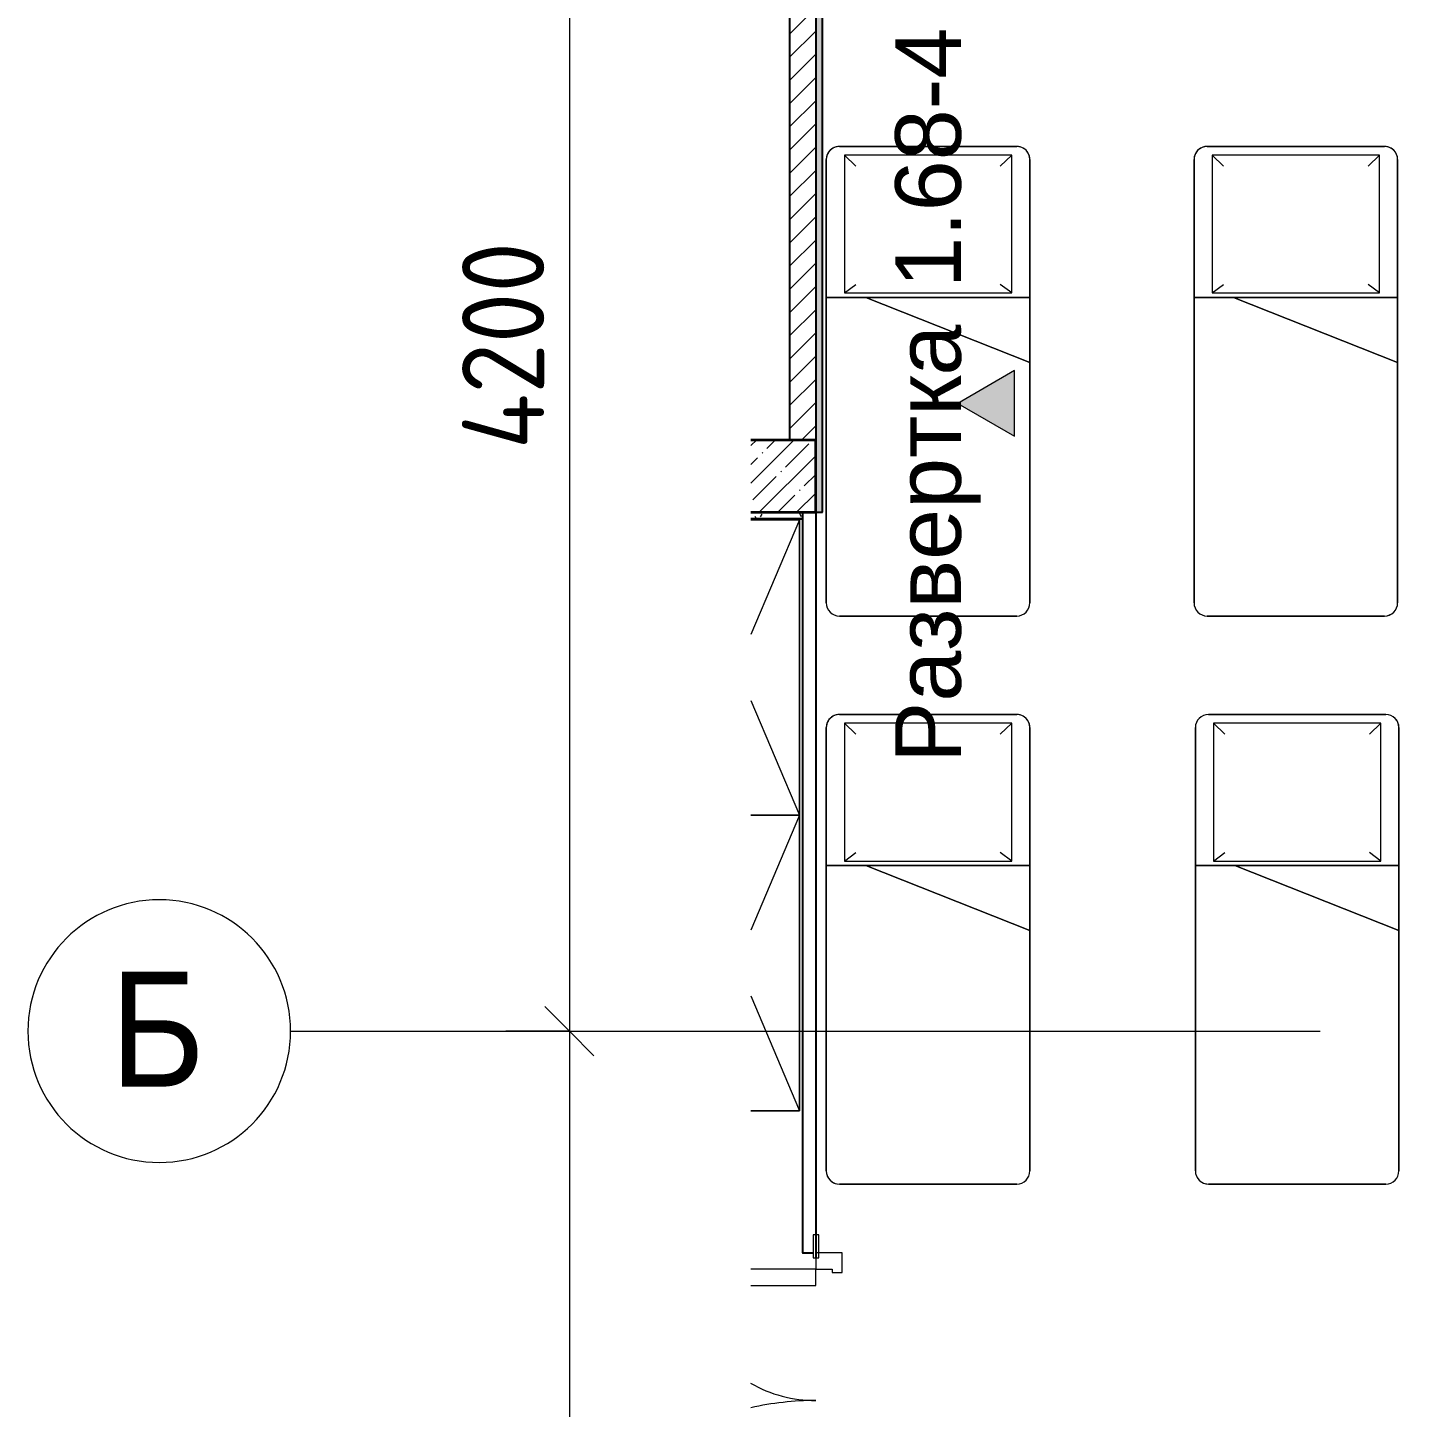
# Model space of a CAD drawing. Header units: millimetres. Extents: x 855 to 55508, y -2517 to 10900.
# Drawn here: x 10007 to 14264, y 2455 to 6655 of the extents above; entities that cross this region are included whole.
import ezdxf

# ---------------------------------------------------------------- set-up
doc = ezdxf.new("R2010")
doc.units = ezdxf.units.MM
doc.linetypes.add('Осевая', pattern=[3175, 635, -476.25, 1587.5, -476.25])
for name, color, linetype, lineweight in [('A-ANNO-DIMS', 7, 'Continuous', 9), ('A-ANNO-DIMS-100', 7, 'Continuous', 9), ('A-DOOR', 7, 'Continuous', 9), ('A-DOOR-1', 7, 'Continuous', 13), ('A-DOOR-FRAM', 7, 'Continuous', 13), ('A-WALL', 7, 'Continuous', 9), ('G-ANNO-SYMB', 7, 'Continuous', 9), ('I-WALL', 7, 'Continuous', 9), ('Оси', 7, 'Continuous', 9), ('Оси-1', 7, 'Continuous', 20), ('Оси-2', 7, 'Осевая', 9)]:
    doc.layers.add(name, color=color, linetype=linetype, lineweight=lineweight)
for name, color, linetype, lineweight, true_color in [('A-WALL-1', 7, 'Continuous', 25, 0x3c3c3c), ('A-WALL-3', 7, 'Continuous', 35, 0x3c3c3c), ('A-WALL-FNSH-1', 7, 'Continuous', 13, 0x3c3c3c), ('I-FURN-1', 7, 'Continuous', 9, 0xf0f0f0)]:
    doc.layers.add(name, color=color, linetype=linetype, lineweight=lineweight, true_color=true_color)
doc.styles.add('Arial', font='arial.ttf', dxfattribs={"width": 0.9, "height": 350})
doc.styles.add('Arial_1', font='arial.ttf', dxfattribs={"height": 200})
doc.styles.add('ISOCPEUR_1', font='isocpeur.ttf', dxfattribs={"width": 0.9, "height": 250})
doc.dimstyles.new('ISO-2_5_0_9К_БОЛЬШОЙ', dxfattribs={"dimscale": 304.8, "dimtxt": 248.995294, "dimasz": 0.492126, "dimexe": 0.393701, "dimexo": 0.984252, "dimgap": 0, "dimtad": 1, "dimdec": 0, "dimrnd": 10, "dimzin": 0, "dimdsep": 46, "dimtxsty": 'ISOCPEUR_1', "dimblk1": 'OBLIQUE', "dimblk2": 'OBLIQUE', "dimsah": 1, "dimcen": 0.09, "dimdle": 0.393701, "dimazin": 0, "dimtfac": 1, "dimtdec": 4, "dimtix": 1, "dimtmove": 0, "dimatfit": 3, "dimfxl": 1, "dimtvp": 1, "dimtolj": 1, "dimtzin": 0, "dimarcsym": 2})
pattern_1 = [(0, (-89204.228, 0), (121.92, 30.48), [10.058, -81.382, 10.058, -81.382, -487.68]), (0, (-89204.228, 0), (121.92, 30.48), [-182.88, 10.058, -172.822, 10.058, -81.382, -213.36]), (0, (-89204.228, 0), (121.92, 30.48), [-457.2, 10.058, -50.902, 10.058, -142.342]), (120, (-89158.508, 15.24), (-87.356454, 90.345817), [10.058, -81.382, 10.058, -81.382, -487.68]), (120, (-89158.508, 15.24), (-87.356454, 90.345817), [-182.88, 10.058, -172.822, 10.058, -81.382, -213.36]), (120, (-89158.508, 15.24), (-87.356454, 90.345817), [-457.2, 10.058, -50.902, 10.058, -142.342]), (240, (-89143.268, 76.2), (-34.563546, -120.825817), [10.058, -81.382, 10.058, -81.382, -487.68]), (240, (-89143.268, 76.2), (-34.563546, -120.825817), [-182.88, 10.058, -172.822, 10.058, -81.382, -213.36]), (240, (-89143.268, 76.2), (-34.563546, -120.825817), [-457.2, 10.058, -50.902, 10.058, -142.342])]

# ---------------------------------------------------------------- blocks, each defined once
blk = doc.blocks.new('Bed - Small Sizes - 1_119-25446116-План разверток пом_ 1_68_ Этаж 1')
at = {"layer": 'I-FURN-1'}
for p, q in [((247.3, 0), (-292.7, 0)), ((-292.7, 0), (247.3, 0)), ((247.3, 0), (-292.7, 0)), ((-292.7, 0), (247.3, 0)), ((-332.7, -40), (-332.7, -460)), ((-332.7, -460), (-332.7, -40)), ((-332.7, -40), (-332.7, -460)), ((-332.7, -460), (-332.7, -40)), ((-277.5, -26.2), (-242.7, -60)), ((232.5, -26.2), (-277.5, -26.2)), ((-277.5, -26.2), (-277.5, -446.2)), ((232.5, -26.2), (-277.5, -26.2)), ((-277.5, -26.2), (-277.5, -446.2)), ((232.5, -26.2), (197.3, -60)), ((232.5, -446.2), (232.5, -26.2)), ((232.5, -446.2), (232.5, -26.2)), ((287.3, -460), (287.3, -40)), ((287.3, -40), (287.3, -460)), ((287.3, -657.7), (287.3, -40)), ((287.3, -40), (287.3, -657.7)), ((-277.5, -446.2), (-242.7, -420)), ((232.5, -446.2), (197.3, -420)), ((-332.7, -460), (-212.7, -460)), ((-212.7, -460), (-332.7, -460)), ((-332.7, -460), (-332.7, -1390)), ((-332.7, -1390), (-332.7, -460)), ((-332.7, -460), (-212.7, -460)), ((-277.5, -446.2), (232.5, -446.2)), ((-277.5, -446.2), (232.5, -446.2)), ((-212.7, -460), (287.3, -460)), ((287.3, -460), (-212.7, -460)), ((287.3, -460), (-212.7, -460)), ((-212.7, -460), (287.3, -657.7)), ((287.3, -657.7), (-212.7, -460)), ((-212.7, -460), (287.3, -460)), ((-212.7, -460), (287.3, -657.7)), ((-212.7, -460), (287.3, -460)), ((287.3, -657.7), (287.3, -460)), ((287.3, -460), (287.3, -657.7)), ((287.3, -1390), (287.3, -657.7)), ((287.3, -657.7), (287.3, -1390)), ((-292.7, -1430), (247.3, -1430)), ((247.3, -1430), (-292.7, -1430))]:
    blk.add_line(p, q, dxfattribs=at)
for centre, start, end in [((-292.7, -40), 90, 180), ((-292.7, -40), 90, 120), ((247.3, -40), 360, 90), ((247.3, -40), 75, 90), ((-292.7, -40), 150, 180), ((-292.7, -40), 150, 180), ((-292.7, -40), 165, 180), ((-292.7, -40), 90, 165), ((-292.7, -40), 120, 150), ((-292.7, -40), 120, 150), ((-292.7, -40), 90, 120), ((247.3, -40), 0, 90), ((247.3, -40), 75, 90), ((247.3, -40), 60, 75), ((247.3, -40), 45, 75), ((247.3, -40), 45, 60), ((247.3, -40), 30, 45), ((247.3, -40), 0, 45), ((247.3, -40), 15, 30), ((247.3, -40), 0, 15), ((-292.7, -1390), 180, 270), ((-292.7, -1390), 180, 270), ((247.3, -1390), 270, 0), ((247.3, -1390), 330, 345), ((247.3, -1390), 345, 0), ((247.3, -1390), 270, 315), ((247.3, -1390), 315, 330)]:
    blk.add_arc(centre, 40, start, end, dxfattribs=at)
blk = doc.blocks.new('Bed - Small Sizes - 1_119-V1-План разверток пом_ 1_68_ Этаж 1')
at = {"layer": 'I-FURN-1'}
for p, q in [((247.3, 0), (-292.7, 0)), ((-292.7, 0), (247.3, 0)), ((247.3, 0), (-292.7, 0)), ((-292.7, 0), (247.3, 0)), ((-332.7, -40), (-332.7, -460)), ((-332.7, -460), (-332.7, -40)), ((-332.7, -40), (-332.7, -460)), ((-332.7, -460), (-332.7, -40)), ((-277.5, -26.2), (-242.7, -60)), ((232.5, -26.2), (-277.5, -26.2)), ((-277.5, -26.2), (-277.5, -446.2)), ((232.5, -26.2), (-277.5, -26.2)), ((-277.5, -26.2), (-277.5, -446.2)), ((232.5, -26.2), (197.3, -60)), ((232.5, -446.2), (232.5, -26.2)), ((232.5, -446.2), (232.5, -26.2)), ((287.3, -460), (287.3, -40)), ((287.3, -40), (287.3, -460)), ((287.3, -657.7), (287.3, -40)), ((287.3, -40), (287.3, -657.7)), ((-277.5, -446.2), (-242.7, -420)), ((232.5, -446.2), (197.3, -420)), ((-332.7, -460), (-212.7, -460)), ((-212.7, -460), (-332.7, -460)), ((-332.7, -460), (-332.7, -1390)), ((-332.7, -1390), (-332.7, -460)), ((-332.7, -460), (-212.7, -460)), ((-277.5, -446.2), (232.5, -446.2)), ((-277.5, -446.2), (232.5, -446.2)), ((-212.7, -460), (287.3, -460)), ((287.3, -460), (-212.7, -460)), ((287.3, -460), (-212.7, -460)), ((-212.7, -460), (287.3, -657.7)), ((287.3, -657.7), (-212.7, -460)), ((-212.7, -460), (287.3, -460)), ((-212.7, -460), (287.3, -657.7)), ((-212.7, -460), (287.3, -460)), ((287.3, -657.7), (287.3, -460)), ((287.3, -460), (287.3, -657.7)), ((287.3, -1390), (287.3, -657.7)), ((287.3, -657.7), (287.3, -1390)), ((-292.7, -1430), (247.3, -1430)), ((247.3, -1430), (-292.7, -1430))]:
    blk.add_line(p, q, dxfattribs=at)
for centre, start, end in [((-292.7, -40), 90, 180), ((-292.7, -40), 90, 105), ((247.3, -40), 360, 90), ((247.3, -40), 75, 90), ((-292.7, -40), 90, 180), ((-292.7, -40), 165, 180), ((-292.7, -40), 165, 180), ((-292.7, -40), 135, 165), ((-292.7, -40), 135, 165), ((-292.7, -40), 105, 135), ((-292.7, -40), 120, 135), ((-292.7, -40), 105, 120), ((-292.7, -40), 90, 105), ((247.3, -40), 0, 90), ((247.3, -40), 0, 90), ((247.3, -40), 60, 75), ((247.3, -40), 0, 60), ((-292.7, -1390), 180, 270), ((-292.7, -1390), 180, 270), ((247.3, -1390), 270, 0), ((247.3, -1390), 270, 0)]:
    blk.add_arc(centre, 40, start, end, dxfattribs=at)
blk = doc.blocks.new('Bed - Small Sizes - 1_119-V2-План разверток пом_ 1_68_ Этаж 1')
at = {"layer": 'I-FURN-1'}
for p, q in [((247.3, 0), (-292.7, 0)), ((-292.7, 0), (247.3, 0)), ((247.3, 0), (-292.7, 0)), ((-292.7, 0), (247.3, 0)), ((-332.7, -40), (-332.7, -460)), ((-332.7, -460), (-332.7, -40)), ((-332.7, -40), (-332.7, -460)), ((-332.7, -460), (-332.7, -40)), ((-277.5, -26.2), (-242.7, -60)), ((232.5, -26.2), (-277.5, -26.2)), ((-277.5, -26.2), (-277.5, -446.2)), ((232.5, -26.2), (-277.5, -26.2)), ((-277.5, -26.2), (-277.5, -446.2)), ((232.5, -26.2), (197.3, -60)), ((232.5, -446.2), (232.5, -26.2)), ((232.5, -446.2), (232.5, -26.2)), ((287.3, -460), (287.3, -40)), ((287.3, -40), (287.3, -460)), ((287.3, -657.7), (287.3, -40)), ((287.3, -40), (287.3, -657.7)), ((-277.5, -446.2), (-242.7, -420)), ((232.5, -446.2), (197.3, -420)), ((-332.7, -460), (-212.7, -460)), ((-212.7, -460), (-332.7, -460)), ((-332.7, -460), (-332.7, -1390)), ((-332.7, -1390), (-332.7, -460)), ((-332.7, -460), (-212.7, -460)), ((-277.5, -446.2), (232.5, -446.2)), ((-277.5, -446.2), (232.5, -446.2)), ((-212.7, -460), (287.3, -460)), ((287.3, -460), (-212.7, -460)), ((287.3, -460), (-212.7, -460)), ((-212.7, -460), (287.3, -657.7)), ((287.3, -657.7), (-212.7, -460)), ((-212.7, -460), (287.3, -460)), ((-212.7, -460), (287.3, -657.7)), ((-212.7, -460), (287.3, -460)), ((287.3, -657.7), (287.3, -460)), ((287.3, -460), (287.3, -657.7)), ((287.3, -1390), (287.3, -657.7)), ((287.3, -657.7), (287.3, -1390)), ((-292.7, -1430), (247.3, -1430)), ((247.3, -1430), (-292.7, -1430))]:
    blk.add_line(p, q, dxfattribs=at)
for centre, start, end in [((-292.7, -40), 90, 180), ((-292.7, -40), 90, 180), ((247.3, -40), 360, 90), ((247.3, -40), 0, 90), ((-292.7, -40), 90, 180), ((-292.7, -40), 120, 180), ((-292.7, -40), 105, 120), ((-292.7, -40), 90, 105), ((247.3, -40), 60, 90), ((247.3, -40), 0, 90), ((247.3, -40), 45, 60), ((247.3, -40), 30, 45), ((247.3, -40), 0, 30), ((-292.7, -1390), 180, 270), ((-292.7, -1390), 180, 195), ((-292.7, -1390), 195, 270), ((247.3, -1390), 270, 0), ((247.3, -1390), 270, 0)]:
    blk.add_arc(centre, 40, start, end, dxfattribs=at)
blk = doc.blocks.new('Bed - Small Sizes - 1_119-V3-План разверток пом_ 1_68_ Этаж 1')
at = {"layer": 'I-FURN-1'}
for p, q in [((247.3, 0), (-292.7, 0)), ((-292.7, 0), (247.3, 0)), ((247.3, 0), (-292.7, 0)), ((-292.7, 0), (247.3, 0)), ((-332.7, -40), (-332.7, -460)), ((-332.7, -460), (-332.7, -40)), ((-332.7, -40), (-332.7, -460)), ((-332.7, -460), (-332.7, -40)), ((-277.5, -26.2), (-242.7, -60)), ((232.5, -26.2), (-277.5, -26.2)), ((-277.5, -26.2), (-277.5, -446.2)), ((232.5, -26.2), (-277.5, -26.2)), ((-277.5, -26.2), (-277.5, -446.2)), ((232.5, -26.2), (197.3, -60)), ((232.5, -446.2), (232.5, -26.2)), ((232.5, -446.2), (232.5, -26.2)), ((287.3, -460), (287.3, -40)), ((287.3, -40), (287.3, -460)), ((287.3, -657.7), (287.3, -40)), ((287.3, -40), (287.3, -657.7)), ((-277.5, -446.2), (-242.7, -420)), ((232.5, -446.2), (197.3, -420)), ((-332.7, -460), (-212.7, -460)), ((-212.7, -460), (-332.7, -460)), ((-332.7, -460), (-332.7, -1390)), ((-332.7, -1390), (-332.7, -460)), ((-332.7, -460), (-212.7, -460)), ((-277.5, -446.2), (232.5, -446.2)), ((-277.5, -446.2), (232.5, -446.2)), ((-212.7, -460), (287.3, -460)), ((287.3, -460), (-212.7, -460)), ((287.3, -460), (-212.7, -460)), ((-212.7, -460), (287.3, -657.7)), ((287.3, -657.7), (-212.7, -460)), ((-212.7, -460), (287.3, -460)), ((-212.7, -460), (287.3, -657.7)), ((-212.7, -460), (287.3, -460)), ((287.3, -657.7), (287.3, -460)), ((287.3, -460), (287.3, -657.7)), ((287.3, -1390), (287.3, -657.7)), ((287.3, -657.7), (287.3, -1390)), ((-292.7, -1430), (247.3, -1430)), ((247.3, -1430), (-292.7, -1430))]:
    blk.add_line(p, q, dxfattribs=at)
for centre, start, end in [((-292.7, -40), 90, 180), ((-292.7, -40), 90, 180), ((247.3, -40), 360, 90), ((247.3, -40), 0, 90), ((-292.7, -40), 90, 180), ((-292.7, -40), 90, 180), ((247.3, -40), 45, 90), ((247.3, -40), 0, 90), ((247.3, -40), 0, 45), ((-292.7, -1390), 180, 270), ((-292.7, -1390), 180, 195), ((-292.7, -1390), 195, 210), ((247.3, -1390), 270, 0), ((247.3, -1390), 270, 0), ((-292.7, -1390), 210, 240), ((-292.7, -1390), 240, 270)]:
    blk.add_arc(centre, 40, start, end, dxfattribs=at)
blk = doc.blocks.new('Шкаф параметрический - 1_268-25587356-План разверток пом_ 1_68_ Этаж 1')
at = {"layer": 'I-FURN-1'}
for p, q in [((0, 380), (349.6, 232.4)), ((900, 380), (0, 380)), ((0, 380), (0, 232.4)), ((0, 232.4), (0, 380)), ((0, 380), (900, 380)), ((550.4, 232.4), (900, 380)), ((900, 232.4), (900, 380)), ((900, 380), (900, 232.4))]:
    blk.add_line(p, q, dxfattribs=at)
blk = doc.blocks.new('110_Дверь_СКБ_2Ст - Д-5_п__в составе перегородки _не входит в спец__-32680960-План разверток пом_ 1_68_ Этаж 1')
at = {"layer": 'A-DOOR'}
for centre, radius, start, end in [((-637.5, 0.5), 900, 0, 12.7154), ((662.5, 0.5), 400, 150.2549, 180)]:
    blk.add_arc(centre, radius, start, end, dxfattribs=at)
at = {"layer": 'A-DOOR-1'}
for p, q in [((-637.5, 198.1), (-637.5, 0.5)), ((-587.5, 0.5), (-587.5, 198.1)), ((612.5, 198.1), (612.5, 0.5)), ((662.5, 0.5), (662.5, 198.1)), ((-637.5, 0.5), (-587.5, 0.5)), ((612.5, 0.5), (662.5, 0.5))]:
    blk.add_line(p, q, dxfattribs=at)
at = {"layer": 'A-DOOR-FRAM'}
for p, q in [((-672.5, 8.5), (-742.5, 8.5)), ((-742.5, 8.5), (-742.5, 0.5)), ((-742.5, 0.5), (-672.5, 0.5)), ((-637.5, 0.5), (-687.5, 0.5)), ((-687.5, 0.5), (-687.5, -79.5)), ((-672.5, 0.5), (-687.5, 0.5)), ((-687.5, 0.5), (-687.5, -0.5)), ((-672.5, 0.5), (-672.5, 8.5)), ((-672.5, -0.5), (-672.5, 0.5)), ((-637.5, -49.5), (-637.5, 0.5)), ((662.5, 0.5), (662.5, -49.5)), ((712.5, 0.5), (662.5, 0.5)), ((767.5, 8.5), (697.5, 8.5)), ((697.5, 8.5), (697.5, 0.5)), ((712.5, 0.5), (697.5, 0.5)), ((697.5, 0.5), (697.5, -0.5)), ((697.5, 0.5), (767.5, 0.5)), ((712.5, -79.5), (712.5, 0.5)), ((712.5, -0.5), (712.5, 0.5)), ((767.5, 0.5), (767.5, 8.5)), ((-672.5, -0.5), (-742.5, -0.5)), ((-742.5, -0.5), (-742.5, -8.5)), ((-742.5, -8.5), (-672.5, -8.5)), ((-687.5, -0.5), (-672.5, -0.5)), ((-672.5, -8.5), (-672.5, -0.5)), ((697.5, -0.5), (712.5, -0.5)), ((767.5, -0.5), (697.5, -0.5)), ((697.5, -0.5), (697.5, -8.5)), ((697.5, -8.5), (767.5, -8.5)), ((767.5, -8.5), (767.5, -0.5)), ((-687.5, -79.5), (-627.5, -79.5)), ((-627.5, -49.5), (-637.5, -49.5)), ((-627.5, -79.5), (-627.5, -49.5)), ((662.5, -49.5), (652.5, -49.5)), ((652.5, -49.5), (652.5, -79.5)), ((652.5, -79.5), (712.5, -79.5))]:
    blk.add_line(p, q, dxfattribs=at)
blk = doc.blocks.new('Ось сетки - D8-29747960-План разверток пом_ 1_68_ Этаж 1')
at = {"layer": 'Оси-1'}
for start, end in [(360, 180), (180, 360)]:
    blk.add_arc((0, 0), 4, start, end, dxfattribs=at)
blk = doc.blocks.new('DIMBLOCK3-План разверток пом_ 1_68_ Этаж 1')
at = {"layer": 'A-ANNO-DIMS-100', "lineweight": 20}
for p, q in [((11655.3, 7800), (11580.3, 7875)), ((11655.3, 7800), (11730.3, 7725)), ((11655.3, 3600), (11580.3, 3675)), ((11655.3, 3600), (11730.3, 3525))]:
    blk.add_line(p, q, dxfattribs=at)
at = {"layer": 'A-ANNO-DIMS-100'}
for p, q in [((11461.4, 7800), (11775.3, 7800)), ((11655.3, 7800), (11461.4, 7800)), ((11655.3, 7800), (11655.3, 3600)), ((11461.4, 3600), (11775.3, 3600)), ((11655.3, 3600), (11461.4, 3600))]:
    blk.add_line(p, q, dxfattribs=at)
at = {"layer": 'A-ANNO-DIMS-100', "color": 0, "insert": (11328.7, 5372), "char_height": 250, "width": 787.208, "attachment_point": 1, "rotation": 90, "line_spacing_factor": 1.149209, "style": 'ISOCPEUR_1'}
blk.add_mtext('4200', dxfattribs=at)
blk = doc.blocks.new('_Oblique')
at = {"color": 0, "linetype": 'ByBlock', "lineweight": -2}
blk.add_line((-0.5, -0.5), (0.5, 0.5), dxfattribs=at)
blk = doc.blocks.new('DIMBLOCK4-План разверток пом_ 1_68_ Этаж 1')
at = {"layer": 'A-ANNO-DIMS-100', "lineweight": 20}
for p, q in [((11655.3, 3600), (11580.3, 3675)), ((11655.3, 3600), (11730.3, 3525)), ((11655.3, 0), (11580.3, 75)), ((11655.3, 0), (11730.3, -75))]:
    blk.add_line(p, q, dxfattribs=at)
at = {"layer": 'A-ANNO-DIMS-100'}
for p, q in [((11461.4, 3600), (11775.3, 3600)), ((11655.3, 3600), (11461.4, 3600)), ((11655.3, 3600), (11655.3, -120)), ((11461.4, 0), (11775.3, 0)), ((11655.3, 0), (11461.4, 0))]:
    blk.add_line(p, q, dxfattribs=at)
at = {"layer": 'A-ANNO-DIMS-100', "color": 0, "insert": (11328.7, 1484), "char_height": 250, "width": 758.478, "attachment_point": 1, "rotation": 90, "line_spacing_factor": 1.149209, "style": 'ISOCPEUR_1'}
blk.add_mtext('3600', dxfattribs=at)
blk = doc.blocks.new('Фасад - Марка фасада_Указатель-25386507-План разверток пом_ 1_68_ Этаж 1')
at = {"layer": 'G-ANNO-SYMB'}
blk.add_hatch(color=256, dxfattribs=at).paths.add_polyline_path([(-1, 0), (0, 1.732), (1, 0), (0, 0)])
for p, q in [((0, 1.732), (-1, 0)), ((1, 0), (0, 1.732)), ((-1, 0), (0, 0)), ((0, 0), (1, 0))]:
    blk.add_line(p, q, dxfattribs=at)

msp = doc.modelspace()

# ---------------------------------------------------------------- hatches: boundary and pattern name
at = {"layer": 'I-WALL'}
h = msp.add_hatch(dxfattribs=at)
h.set_pattern_fill('FP_8', color=256, style=0, pattern_type=2)
h.set_pattern_definition(pattern_1)
h.paths.add_polyline_path([(12425.8, 5180), (12425.8, 10400), (12405.8, 10400), (12405.8, 5180)])
h = msp.add_hatch(dxfattribs=at)
h.set_pattern_fill('FP_2', color=256, style=0, pattern_type=2)
h.set_pattern_definition([(45, (-89204.23, 0), (-35.35534, 35.35534), [])])
h.paths.add_polyline_path([(12325.8, 5400), (12405.8, 5400), (12405.8, 10380), (12325.8, 10380), (12325.8, 6542.4)])
h = msp.add_hatch(dxfattribs=at)
h.set_pattern_fill('FP_4', color=256, style=0, pattern_type=2)
h.set_pattern_definition([(45, (-89204.23, 0), (-57.024626, 57.024626), []), (45, (-89147.2, 0), (-57.024626, 57.024626), [100.806, -20.161, 3.353, -16.808])])
h.paths.add_polyline_path([(12365.8, 5180), (12405.8, 5180), (12405.8, 5400), (12208.2, 5400), (12208.2, 5180)])
h = msp.add_hatch(dxfattribs=at)
h.set_pattern_fill('FP_8', color=256, style=0, pattern_type=2)
h.set_pattern_definition(pattern_1)
h.paths.add_polyline_path([(12208.2, 5160), (12365.8, 5160), (12365.8, 5180), (12208.2, 5180), (12208.2, 5163.6)])

# ---------------------------------------------------------------- linework, layer by layer
at = {"layer": 'A-WALL'}
for p, q in [((12406.8, 5180), (12406.8, 5179)), ((12425.8, 5180), (12426.8, 5180))]:
    msp.add_line(p, q, dxfattribs=at)
at = {"layer": 'A-WALL-1'}
for p, q in [((12325.8, 10380), (12325.8, 5400)), ((12405.8, 10380), (12405.8, 5400)), ((12425.8, 5180), (12425.8, 10380)), ((12365.8, 5160), (12208.2, 5160)), ((12365.8, 5180), (12365.8, 2925)), ((12405.8, 5180), (12425.8, 5180)), ((12405.8, 5180), (12405.8, 2980)), ((12365.8, 2925), (12397.8, 2925))]:
    msp.add_line(p, q, dxfattribs=at)
at = {"layer": 'A-WALL-3'}
for p, q in [((12405.8, 5400), (12208.2, 5400)), ((12405.8, 5180), (12405.8, 5400)), ((12208.2, 5180), (12405.8, 5180))]:
    msp.add_line(p, q, dxfattribs=at)
at = {"layer": 'A-WALL-FNSH-1'}
for p, q in [((12426.8, 5179), (12426.8, 10379)), ((12208.2, 5159), (12364.8, 5159)), ((12364.8, 5159), (12364.8, 2925)), ((12406.8, 2980), (12406.8, 5179)), ((12406.8, 5179), (12426.8, 5179)), ((12364.8, 2925), (12365.8, 2925))]:
    msp.add_line(p, q, dxfattribs=at)
at = {"layer": 'Оси'}
msp.add_line((10806.5, 3600), (13306.5, 3600), dxfattribs=at)
at = {"layer": 'Оси-2'}
msp.add_line((13306.5, 3600), (15645.8, 3600), dxfattribs=at)

# ---------------------------------------------------------------- block references
at = {"layer": 'A-DOOR', "rotation": 89.99999999999991}
msp.add_blockref('110_Дверь_СКБ_2Ст - Д-5_п__в составе перегородки _не входит в спец__-32680960-План разверток пом_ 1_68_ Этаж 1', (12406.3, 2212.5), dxfattribs=at)
at = {"layer": 'G-ANNO-SYMB', "xscale": 99.99999999999993, "yscale": 99.99999999999993, "zscale": 99.99999999999993, "rotation": 89.99999999999962}
msp.add_blockref('Фасад - Марка фасада_Указатель-25386507-План разверток пом_ 1_68_ Этаж 1', (13011.5, 5511.6), dxfattribs=at)
at = {"layer": 'I-FURN-1'}
for name, p in [('Bed - Small Sizes - 1_119-V1-План разверток пом_ 1_68_ Этаж 1', (12770.5, 6294.2)), ('Bed - Small Sizes - 1_119-25446116-План разверток пом_ 1_68_ Этаж 1', (13890.5, 6294.2)), ('Bed - Small Sizes - 1_119-V2-План разверток пом_ 1_68_ Этаж 1', (12770.5, 4564.2)), ('Bed - Small Sizes - 1_119-V3-План разверток пом_ 1_68_ Этаж 1', (13894.5, 4564.2))]:
    msp.add_blockref(name, p, dxfattribs=at)
at = {"layer": 'I-FURN-1', "rotation": 269.9999999999994}
for p in [(11975.8, 5157.5), (11975.8, 4257.5)]:
    msp.add_blockref('Шкаф параметрический - 1_268-25587356-План разверток пом_ 1_68_ Этаж 1', p, dxfattribs=at)
at = {"layer": 'Оси-1', "xscale": 99.99999999999993, "yscale": 99.99999999999993, "zscale": 99.99999999999993, "rotation": 269.9999999999994}
msp.add_blockref('Ось сетки - D8-29747960-План разверток пом_ 1_68_ Этаж 1', (10406.5, 3600), dxfattribs=at)

# ---------------------------------------------------------------- texts
at = {"layer": 'G-ANNO-SYMB', "char_height": 200, "attachment_point": 1, "rotation": 90, "style": 'Arial_1'}
for s, insert, width in [(' 1.68-4', (12647.7, 5786), 1074.261), ('Развертка', (12647.7, 4416.8), 1659.493)]:
    msp.add_mtext(s, dxfattribs=dict(at, insert=insert, width=width))
at = {"layer": 'Оси', "insert": (10256.9, 3781), "char_height": 350, "width": 353.544, "attachment_point": 1, "style": 'Arial'}
msp.add_mtext('\\fArial|b0|i0|c204|p34|;\\W.9;Б', dxfattribs=at)

# ---------------------------------------------------------------- dimensions: what is measured, and where the dimension line sits
at = {"layer": 'A-ANNO-DIMS'}
for base, p1, p2, override, picture, middle in [((11655.3, 3600), (11761.4, 7800), (11761.4, 3600), {"dimpost": '<>', "dimfxl": 4200}, 'DIMBLOCK3-План разверток пом_ 1_68_ Этаж 1', (11530.3, 5700)), ((11655.3, 0), (11761.4, 3600), (11761.4, 0), {"dimpost": '<>', "dimfxl": 3600}, 'DIMBLOCK4-План разверток пом_ 1_68_ Этаж 1', (11530.3, 1800))]:
    dim = msp.add_linear_dim(base=base, p1=p1, p2=p2, angle=90, dimstyle='ISO-2_5_0_9К_БОЛЬШОЙ', override=override, dxfattribs=at)
    dim.commit()
    dim.dimension.update_dxf_attribs({"geometry": picture, "text_midpoint": middle})

doc.saveas('drawing.dxf')
